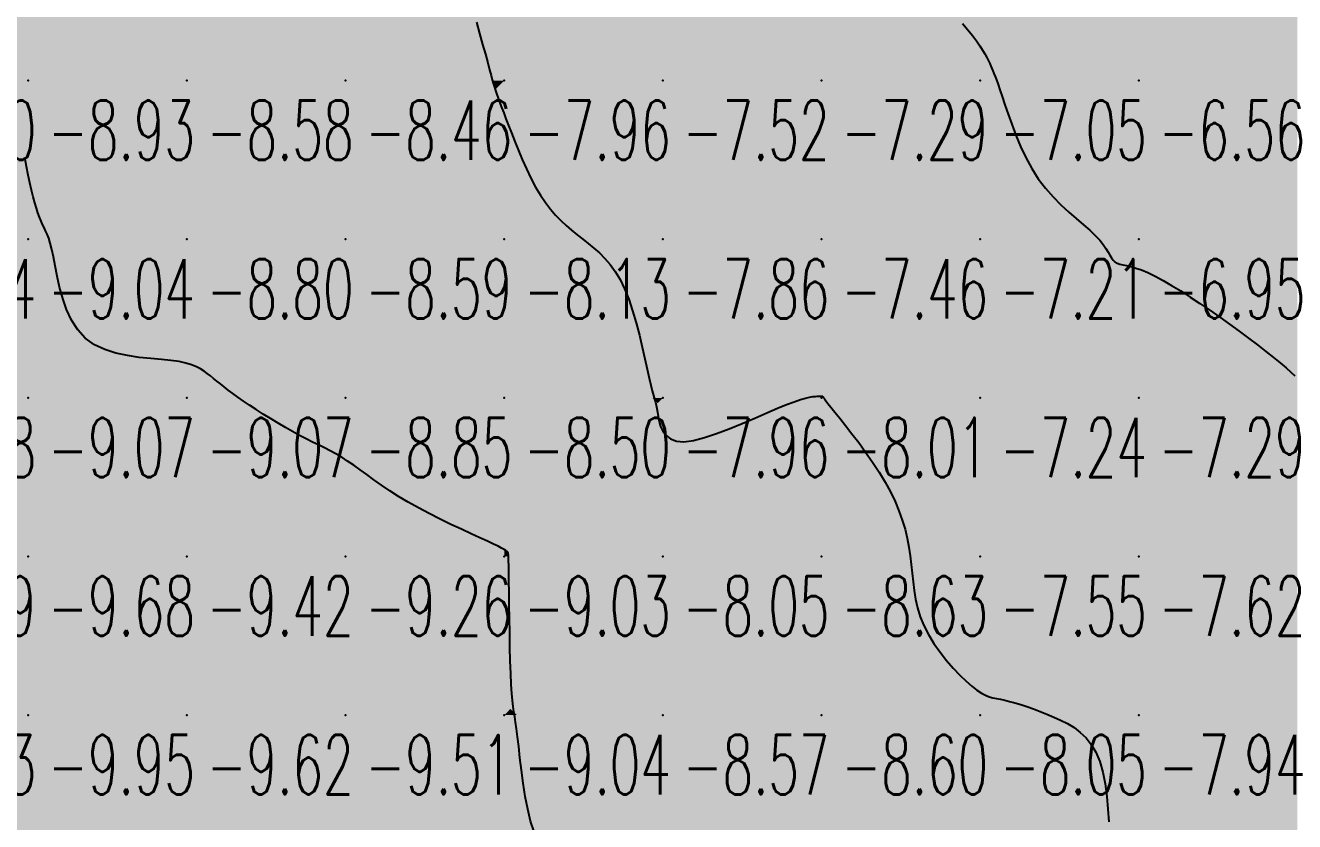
# Model space of a CAD drawing. Header units: millimetres. Extents: x 88261 to 90953, y 390274 to 392322.
# Drawn here: x 90120.1 to 90200.1, y 390560.5 to 390610.7 of the extents above; entities that cross this region are included whole.
import ezdxf
from ezdxf.enums import TextEntityAlignment as Align

# ---------------------------------------------------------------- set-up
doc = ezdxf.new("R2010")
doc.units = ezdxf.units.MM
doc.header["$LTSCALE"] = 25
for name, color, linetype in [('CN_03_00', 7, 'Continuous'), ('COTEAlt', 7, 'Continuous'), ('TN_COLORIAGE', 7, 'Continuous')]:
    doc.layers.add(name, color=color, linetype=linetype)
doc.styles.add('Simplex 1.0', font='Simplex.shx', dxfattribs={"width": 0.99, "height": 2.5})
doc.styles.get("Standard").update_dxf_attribs({"font": 'times.ttf'})

# ---------------------------------------------------------------- blocks, each defined once
blk = doc.blocks.new('COTE')
at = {"color": 0}
blk.add_point((0, 0), dxfattribs=at)
at = {"layer": 'COTEAlt'}
blk.add_attdef('ALT', text='', height=3.75, dxfattribs=at).set_placement((1.25, -1.25), align=Align.TOP_LEFT)

msp = doc.modelspace()

# ---------------------------------------------------------------- linework, layer by layer
at = {"layer": 'CN_03_00', "flags": 128}
for points, elevation in [([(90148.496, 390610.923), (90148.701, 390610.201), (90148.891, 390609.518), (90149.062, 390608.895), (90149.209, 390608.355), (90149.329, 390607.913), (90149.424, 390607.561), (90149.5, 390607.284), (90149.561, 390607.066), (90149.61, 390606.893), (90149.653, 390606.75), (90149.694, 390606.622), (90149.737, 390606.493), (90149.786, 390606.351), (90149.845, 390606.188), (90149.915, 390605.997), (90149.999, 390605.772), (90150.099, 390605.508), (90150.217, 390605.198), (90150.356, 390604.836), (90150.517, 390604.416), (90150.703, 390603.935), (90150.912, 390603.405), (90151.142, 390602.84), (90151.391, 390602.255), (90151.656, 390601.665), (90151.936, 390601.085), (90152.229, 390600.529), (90152.532, 390600.013), (90152.843, 390599.548), (90153.162, 390599.13), (90153.487, 390598.753), (90153.819, 390598.41), (90154.157, 390598.094), (90154.499, 390597.798), (90154.845, 390597.516), (90155.195, 390597.241), (90155.548, 390596.966), (90155.9, 390596.68), (90156.248, 390596.372), (90156.591, 390596.031), (90156.924, 390595.646), (90157.244, 390595.206), (90157.549, 390594.7), (90157.835, 390594.118), (90158.1, 390593.453), (90158.344, 390592.726), (90158.567, 390591.962), (90158.77, 390591.187), (90158.952, 390590.426), (90159.115, 390589.705), (90159.259, 390589.05), (90159.383, 390588.487), (90159.49, 390588.032), (90159.581, 390587.673), (90159.657, 390587.389), (90159.723, 390587.158), (90159.779, 390586.958), (90159.828, 390586.77), (90159.872, 390586.571), (90159.915, 390586.34), (90159.959, 390586.063), (90160.019, 390585.755), (90160.11, 390585.438), (90160.248, 390585.133), (90160.449, 390584.863), (90160.727, 390584.649), (90161.099, 390584.513), (90161.58, 390584.476), (90162.179, 390584.554), (90162.874, 390584.731), (90163.637, 390584.984), (90164.438, 390585.289), (90165.251, 390585.625), (90166.045, 390585.968), (90166.792, 390586.295), (90167.464, 390586.584), (90168.039, 390586.817), (90168.52, 390586.995), (90168.916, 390587.127), (90169.239, 390587.219), (90169.497, 390587.279), (90169.701, 390587.315), (90169.86, 390587.333), (90169.984, 390587.341), (90170.083, 390587.345), (90170.159, 390587.347), (90170.217, 390587.347), (90170.259, 390587.345), (90170.287, 390587.341), (90170.306, 390587.335), (90170.317, 390587.329), (90170.324, 390587.321), (90170.331, 390587.311), (90170.345, 390587.289), (90170.375, 390587.246), (90170.431, 390587.171), (90170.521, 390587.054), (90170.653, 390586.884), (90170.838, 390586.651), (90171.083, 390586.344), (90171.393, 390585.957), (90171.758, 390585.499), (90172.162, 390584.981), (90172.592, 390584.416), (90173.031, 390583.816), (90173.466, 390583.194), (90173.881, 390582.562), (90174.262, 390581.932), (90174.597, 390581.314), (90174.886, 390580.709), (90175.132, 390580.116), (90175.339, 390579.533), (90175.511, 390578.959), (90175.65, 390578.394), (90175.76, 390577.835), (90175.845, 390577.281), (90175.909, 390576.731), (90175.962, 390576.183), (90176.016, 390575.637), (90176.082, 390575.091), (90176.171, 390574.543), (90176.296, 390573.993), (90176.466, 390573.439), (90176.694, 390572.88), (90176.986, 390572.317), (90177.333, 390571.757), (90177.719, 390571.212), (90178.13, 390570.691), (90178.551, 390570.204), (90178.967, 390569.763), (90179.364, 390569.377), (90179.727, 390569.056), (90180.045, 390568.808), (90180.324, 390568.623), (90180.576, 390568.49), (90180.812, 390568.397), (90181.04, 390568.331), (90181.273, 390568.281), (90181.521, 390568.235), (90181.795, 390568.18), (90182.102, 390568.107), (90182.441, 390568.015), (90182.808, 390567.904), (90183.197, 390567.777), (90183.604, 390567.633), (90184.025, 390567.475), (90184.454, 390567.303), (90184.889, 390567.119), (90185.322, 390566.922), (90185.749, 390566.702), (90186.163, 390566.45), (90186.556, 390566.154), (90186.921, 390565.804), (90187.253, 390565.388), (90187.544, 390564.897), (90187.787, 390564.319), (90187.978, 390563.649), (90188.122, 390562.908), (90188.228, 390562.119), (90188.302, 390561.31), (90188.353, 390560.504)], -8), ([(90179.138, 390610.839), (90179.468, 390610.443), (90179.763, 390610.076), (90180.015, 390609.741), (90180.226, 390609.437), (90180.402, 390609.162), (90180.547, 390608.913), (90180.666, 390608.689), (90180.765, 390608.487), (90180.848, 390608.306), (90180.92, 390608.142), (90180.987, 390607.993), (90181.051, 390607.845), (90181.119, 390607.686), (90181.192, 390607.501), (90181.277, 390607.277), (90181.377, 390607), (90181.496, 390606.656), (90181.638, 390606.231), (90181.807, 390605.717), (90182.005, 390605.127), (90182.235, 390604.48), (90182.497, 390603.795), (90182.794, 390603.091), (90183.127, 390602.386), (90183.499, 390601.699), (90183.911, 390601.049), (90184.363, 390600.451), (90184.842, 390599.905), (90185.335, 390599.407), (90185.827, 390598.951), (90186.305, 390598.536), (90186.753, 390598.155), (90187.158, 390597.805), (90187.506, 390597.482), (90187.786, 390597.183), (90188.007, 390596.907), (90188.179, 390596.657), (90188.317, 390596.432), (90188.43, 390596.235), (90188.531, 390596.065), (90188.633, 390595.925), (90188.747, 390595.815), (90188.883, 390595.735), (90189.047, 390595.675), (90189.242, 390595.624), (90189.472, 390595.572), (90189.741, 390595.508), (90190.052, 390595.42), (90190.408, 390595.299), (90190.814, 390595.132), (90191.272, 390594.912), (90191.775, 390594.642), (90192.316, 390594.328), (90192.889, 390593.977), (90193.486, 390593.595), (90194.1, 390593.189), (90194.724, 390592.763), (90195.35, 390592.325), (90195.971, 390591.881), (90196.58, 390591.437), (90197.168, 390590.999), (90197.728, 390590.574), (90198.252, 390590.169), (90198.731, 390589.788), (90199.159, 390589.439), (90199.527, 390589.129), (90199.829, 390588.86), (90200.072, 390588.631)], -7), ([(90152.141, 390559.879), (90151.916, 390560.555), (90151.728, 390561.311), (90151.571, 390562.118), (90151.441, 390562.947), (90151.332, 390563.767), (90151.241, 390564.549), (90151.163, 390565.264), (90151.094, 390565.88), (90151.028, 390566.38), (90150.967, 390566.786), (90150.909, 390567.133), (90150.856, 390567.454), (90150.807, 390567.784), (90150.762, 390568.156), (90150.723, 390568.604), (90150.688, 390569.163), (90150.658, 390569.854), (90150.632, 390570.653), (90150.611, 390571.524), (90150.593, 390572.43), (90150.578, 390573.335), (90150.566, 390574.202), (90150.556, 390574.996), (90150.548, 390575.681), (90150.54, 390576.228), (90150.534, 390576.647), (90150.527, 390576.957), (90150.52, 390577.176), (90150.511, 390577.321), (90150.501, 390577.412), (90150.488, 390577.466), (90150.472, 390577.502), (90150.45, 390577.535), (90150.412, 390577.574), (90150.348, 390577.623), (90150.243, 390577.688), (90150.088, 390577.772), (90149.869, 390577.883), (90149.575, 390578.024), (90149.195, 390578.202), (90148.72, 390578.418), (90148.166, 390578.671), (90147.549, 390578.954), (90146.89, 390579.264), (90146.206, 390579.594), (90145.516, 390579.939), (90144.838, 390580.296), (90144.191, 390580.658), (90143.59, 390581.02), (90143.034, 390581.379), (90142.518, 390581.732), (90142.038, 390582.073), (90141.589, 390582.4), (90141.165, 390582.709), (90140.764, 390582.996), (90140.379, 390583.257), (90140.007, 390583.49), (90139.642, 390583.701), (90139.28, 390583.897), (90138.916, 390584.083), (90138.546, 390584.267), (90138.165, 390584.455), (90137.769, 390584.655), (90137.352, 390584.873), (90136.912, 390585.114), (90136.456, 390585.374), (90135.991, 390585.649), (90135.525, 390585.932), (90135.066, 390586.218), (90134.623, 390586.502), (90134.202, 390586.778), (90133.814, 390587.04), (90133.462, 390587.286), (90133.145, 390587.514), (90132.859, 390587.727), (90132.599, 390587.927), (90132.36, 390588.114), (90132.139, 390588.292), (90131.931, 390588.461), (90131.732, 390588.623), (90131.535, 390588.78), (90131.33, 390588.93), (90131.105, 390589.071), (90130.847, 390589.203), (90130.544, 390589.323), (90130.183, 390589.429), (90129.752, 390589.521), (90129.239, 390589.597), (90128.638, 390589.657), (90127.966, 390589.716), (90127.249, 390589.792), (90126.511, 390589.9), (90125.777, 390590.058), (90125.072, 390590.283), (90124.419, 390590.591), (90123.844, 390591.001), (90123.365, 390591.521), (90122.976, 390592.131), (90122.665, 390592.803), (90122.419, 390593.51), (90122.226, 390594.223), (90122.073, 390594.916), (90121.949, 390595.56), (90121.84, 390596.128), (90121.737, 390596.598), (90121.636, 390596.982), (90121.538, 390597.294), (90121.441, 390597.553), (90121.345, 390597.774), (90121.25, 390597.975), (90121.154, 390598.173), (90121.058, 390598.384), (90120.96, 390598.622), (90120.861, 390598.891), (90120.761, 390599.195), (90120.659, 390599.534), (90120.557, 390599.91), (90120.454, 390600.325), (90120.351, 390600.782), (90120.247, 390601.281), (90120.144, 390601.822), (90120.041, 390602.393)], -9)]:
    msp.add_lwpolyline(points, dxfattribs=dict(at, elevation=elevation))
at = {"layer": 'TN_COLORIAGE', "color": 171}
for points in [[(90119.067, 390607.239, -8.862), (90118.095, 390615.086, -8.862), (90120.249, 390607.239, -8.862), (90120.249, 390617.239, -8.862)], [(90120.249, 390617.239, -8.479), (90120.249, 390607.239, -8.479), (90130.249, 390617.239, -8.479)], [(90120.249, 390607.239, -8.479), (90130.249, 390607.239, -8.479), (90130.249, 390617.239, -8.479)], [(90130.249, 390617.239, -8.247), (90130.249, 390607.239, -8.247), (90140.249, 390617.239, -8.247)], [(90130.249, 390607.239, -8.247), (90140.249, 390607.239, -8.247), (90140.249, 390617.239, -8.247)], [(90140.249, 390607.239, -8), (90147.528, 390614.518, -8), (90140.249, 390617.239, -8), (90146.152, 390617.239, -8)], [(90147.528, 390614.518, -8.459), (90149.515, 390607.239, -8.459), (90140.249, 390607.239, -8.459)], [(90119.067, 390607.239, -8.932), (90119.414, 390606.405, -8.932), (90120.249, 390607.239, -8.932)], [(90120.249, 390600.804, -8.932), (90119.414, 390606.405, -8.932), (90120.249, 390607.239, -8.932)], [(90120.249, 390600.804, -8.584), (90121.074, 390598.065, -8.584), (90120.249, 390607.239, -8.584), (90130.249, 390607.239, -8.584)], [(90121.803, 390597.239, -8.584), (90121.074, 390598.065, -8.584), (90130.249, 390597.239, -8.584), (90130.249, 390607.239, -8.584)], [(90130.249, 390607.239, -8.459), (90130.249, 390597.239, -8.459), (90140.249, 390607.239, -8.459)], [(90130.249, 390597.239, -8.459), (90140.249, 390597.239, -8.459), (90140.249, 390607.239, -8.459)], [(90140.249, 390597.239, -8), (90149.664, 390606.655, -8), (90140.249, 390607.239, -8), (90149.515, 390607.239, -8)], [(90140.249, 390597.239, -8), (90149.664, 390606.655, -8), (90150.249, 390597.239, -8), (90150.249, 390605.102, -8)], [(90152.444, 390599.434, -8.134), (90150.249, 390605.102, -8.134), (90150.249, 390597.239, -8.134)], [(90152.444, 390599.434, -8.134), (90155.165, 390597.239, -8.134), (90150.249, 390597.239, -8.134)], [(90121.803, 390597.239, -8.797), (90122.753, 390589.744, -8.797), (90130.249, 390597.239, -8.797)], [(90122.753, 390589.744, -8.797), (90130.249, 390589.79, -8.797), (90130.249, 390597.239, -8.797)], [(90130.249, 390589.79, -8.586), (90131.687, 390588.677, -8.586), (90130.249, 390597.239, -8.586), (90140.249, 390597.239, -8.586)], [(90133.394, 390587.239, -8.586), (90131.687, 390588.677, -8.586), (90140.249, 390587.239, -8.586), (90140.249, 390597.239, -8.586)], [(90140.249, 390597.239, -8.134), (90140.249, 390587.239, -8.134), (90150.249, 390597.239, -8.134)], [(90140.249, 390587.239, -8.134), (90150.249, 390587.239, -8.134), (90150.249, 390597.239, -8.134)], [(90150.249, 390587.239, -8), (90158.066, 390595.057, -8), (90150.249, 390597.239, -8), (90155.165, 390597.239, -8)], [(90158.066, 390595.057, -8.495), (90159.58, 390587.239, -8.495), (90150.249, 390587.239, -8.495)], [(90133.394, 390587.239, -8.848), (90137.617, 390584.607, -8.848), (90140.249, 390587.239, -8.848)], [(90140.249, 390583.57, -8.848), (90137.617, 390584.607, -8.848), (90140.249, 390587.239, -8.848)], [(90140.249, 390583.57, -8.495), (90143.662, 390580.653, -8.495), (90140.249, 390587.239, -8.495), (90150.249, 390587.239, -8.495)], [(90150.249, 390577.764, -8.495), (90143.662, 390580.653, -8.495), (90150.249, 390587.239, -8.495)], [(90150.249, 390577.764, -8), (90150.511, 390577.502, -8), (90150.249, 390587.239, -8), (90159.915, 390586.905, -8)], [(90159.915, 390586.905, -8.495), (90159.58, 390587.239, -8.495), (90150.249, 390587.239, -8.495)], [(90160.249, 390577.239, -8.007), (90170.249, 390577.239, -8.007), (90170.249, 390587.239, -8.007)], [(90160.249, 390577.239, -8), (90160.249, 390583.178, -8), (90170.249, 390587.239, -8), (90168.572, 390587.239, -8)], [(90170.249, 390587.369, -8.007), (90168.572, 390587.239, -8.007), (90170.249, 390587.239, -8.007)], [(90170.338, 390587.329, -8.007), (90170.249, 390587.369, -8.007), (90170.249, 390587.239, -8.007)], [(90170.338, 390587.329, -8.007), (90170.342, 390587.239, -8.007), (90170.249, 390587.239, -8.007)], [(90170.249, 390577.239, -8), (90174.787, 390581.778, -8), (90170.249, 390587.239, -8), (90170.342, 390587.239, -8)], [(90150.535, 390577.239, -8), (90150.511, 390577.502, -8), (90160.249, 390577.239, -8), (90159.915, 390586.905, -8)], [(90159.915, 390586.905, -8.052), (90160.249, 390583.178, -8.052), (90160.249, 390577.239, -8.052)], [(90174.787, 390581.778, -8.63), (90176.082, 390577.239, -8.63), (90170.249, 390577.239, -8.63)], [(90150.535, 390577.239, -8.052), (90150.634, 390567.625, -8.052), (90160.249, 390577.239, -8.052)], [(90151.055, 390567.239, -8.052), (90150.634, 390567.625, -8.052), (90160.249, 390567.239, -8.052), (90160.249, 390577.239, -8.052)], [(90160.249, 390567.239, -8.63), (90170.249, 390567.239, -8.63), (90170.249, 390577.239, -8.63)], [(90160.249, 390577.239, -8.63), (90160.249, 390567.239, -8.63), (90170.249, 390577.239, -8.63)], [(90170.249, 390577.239, -8), (90176.082, 390577.239, -8), (90170.249, 390567.239, -8), (90175.958, 390572.948, -8)], [(90170.249, 390567.239, -8), (90175.958, 390572.948, -8), (90180.249, 390567.239, -8), (90180.249, 390568.248, -8)], [(90181.408, 390568.399, -8.05), (90184.889, 390567.239, -8.05), (90180.249, 390567.239, -8.05)], [(90180.249, 390568.248, -8.05), (90181.408, 390568.399, -8.05), (90180.249, 390567.239, -8.05)], [(90151.055, 390567.239, -8.566), (90151.709, 390558.699, -8.566), (90160.249, 390567.239, -8.566)], [(90154.955, 390557.239, -8.566), (90151.709, 390558.699, -8.566), (90160.249, 390557.239, -8.566), (90160.249, 390567.239, -8.566)], [(90160.249, 390557.239, -8.598), (90170.249, 390557.239, -8.598), (90170.249, 390567.239, -8.598)], [(90160.249, 390567.239, -8.598), (90160.249, 390557.239, -8.598), (90170.249, 390567.239, -8.598)], [(90170.249, 390557.239, -8.05), (90180.249, 390557.239, -8.05), (90180.249, 390567.239, -8.05)], [(90170.249, 390567.239, -8.05), (90170.249, 390557.239, -8.05), (90180.249, 390567.239, -8.05)], [(90180.249, 390557.239, -8), (90188.368, 390565.359, -8), (90180.249, 390567.239, -8), (90184.889, 390567.239, -8)], [(90188.36, 390557.239, -8.252), (90188.368, 390565.359, -8.252), (90180.249, 390557.239, -8.252)]]:
    msp.add_solid(points, dxfattribs=at)
at = {"layer": 'TN_COLORIAGE', "color": 161}
for points in [[(90149.515, 390607.239, -7.828), (90147.528, 390614.518, -7.828), (90150.249, 390607.239, -7.828), (90150.249, 390617.239, -7.828)], [(90150.249, 390607.239, -7.466), (90160.249, 390607.239, -7.466), (90160.249, 390617.239, -7.466)], [(90150.249, 390617.239, -7.466), (90150.249, 390607.239, -7.466), (90160.249, 390617.239, -7.466)], [(90160.249, 390607.239, -7.154), (90170.249, 390607.239, -7.154), (90170.249, 390617.239, -7.154)], [(90160.249, 390617.239, -7.154), (90160.249, 390607.239, -7.154), (90170.249, 390617.239, -7.154)], [(90170.249, 390607.239, -7), (90176.602, 390613.593, -7), (90170.249, 390617.239, -7), (90175.084, 390617.239, -7)], [(90170.249, 390607.239, -7), (90176.602, 390613.593, -7), (90180.249, 390607.239, -7), (90180.249, 390609.723, -7)], [(90180.982, 390607.973, -7.054), (90180.249, 390609.723, -7.054), (90180.249, 390607.239, -7.054)], [(90149.515, 390607.239, -7.964), (90149.664, 390606.655, -7.964), (90150.249, 390607.239, -7.964)], [(90150.249, 390605.102, -7.964), (90149.664, 390606.655, -7.964), (90150.249, 390607.239, -7.964)], [(90150.249, 390605.102, -7.524), (90152.444, 390599.434, -7.524), (90150.249, 390607.239, -7.524), (90160.249, 390607.239, -7.524)], [(90155.165, 390597.239, -7.524), (90152.444, 390599.434, -7.524), (90160.249, 390597.239, -7.524), (90160.249, 390607.239, -7.524)], [(90160.249, 390597.239, -7.287), (90170.249, 390597.239, -7.287), (90170.249, 390607.239, -7.287)], [(90160.249, 390607.239, -7.287), (90160.249, 390597.239, -7.287), (90170.249, 390607.239, -7.287)], [(90170.249, 390597.239, -7.054), (90180.249, 390597.239, -7.054), (90180.249, 390607.239, -7.054)], [(90170.249, 390607.239, -7.054), (90170.249, 390597.239, -7.054), (90180.249, 390607.239, -7.054)], [(90180.982, 390607.973, -7.054), (90181.345, 390607.239, -7.054), (90180.249, 390607.239, -7.054)], [(90180.249, 390597.239, -7), (90183.463, 390600.454, -7), (90180.249, 390607.239, -7), (90181.345, 390607.239, -7)], [(90183.463, 390600.454, -7.21), (90188.27, 390597.239, -7.21), (90180.249, 390597.239, -7.21)], [(90155.165, 390597.239, -7.862), (90158.066, 390595.057, -7.862), (90160.249, 390597.239, -7.862)], [(90159.58, 390587.239, -7.862), (90158.066, 390595.057, -7.862), (90160.249, 390587.239, -7.862), (90160.249, 390597.239, -7.862)], [(90168.572, 390587.239, -7.457), (90170.249, 390587.369, -7.457), (90160.249, 390587.239, -7.457), (90170.249, 390597.239, -7.457)], [(90160.249, 390597.239, -7.457), (90160.249, 390587.239, -7.457), (90170.249, 390597.239, -7.457)], [(90170.249, 390587.369, -7.21), (90170.338, 390587.329, -7.21), (90170.249, 390597.239, -7.21), (90180.249, 390597.239, -7.21)], [(90170.342, 390587.239, -7.21), (90170.338, 390587.329, -7.21), (90180.249, 390587.239, -7.21), (90180.249, 390597.239, -7.21)], [(90180.249, 390587.239, -7), (90188.49, 390595.481, -7), (90180.249, 390597.239, -7), (90188.27, 390597.239, -7)], [(90190.249, 390587.239, -7), (90190.249, 390595.73, -7), (90180.249, 390587.239, -7), (90188.49, 390595.481, -7)], [(90195.401, 390592.391, -7.291), (90190.249, 390595.73, -7.291), (90190.249, 390587.239, -7.291)], [(90190.249, 390587.239, -7), (90195.401, 390592.391, -7), (90200.249, 390587.239, -7), (90200.249, 390588.656, -7)], [(90159.58, 390587.239, -7.964), (90159.915, 390586.905, -7.964), (90160.249, 390587.239, -7.964)], [(90160.249, 390583.178, -7.964), (90159.915, 390586.905, -7.964), (90160.249, 390587.239, -7.964)], [(90168.572, 390587.239, -7.964), (90160.249, 390583.178, -7.964), (90160.249, 390587.239, -7.964)], [(90170.342, 390587.239, -7.242), (90174.787, 390581.778, -7.242), (90180.249, 390587.239, -7.242)], [(90176.082, 390577.239, -7.242), (90174.787, 390581.778, -7.242), (90180.249, 390577.239, -7.242), (90180.249, 390587.239, -7.242)], [(90180.249, 390577.239, -7.291), (90190.249, 390577.239, -7.291), (90190.249, 390587.239, -7.291)], [(90180.249, 390587.239, -7.291), (90180.249, 390577.239, -7.291), (90190.249, 390587.239, -7.291)], [(90190.249, 390577.239, -7.045), (90200.249, 390577.239, -7.045), (90200.249, 390587.239, -7.045)], [(90190.249, 390587.239, -7.045), (90190.249, 390577.239, -7.045), (90200.249, 390587.239, -7.045)], [(90180.249, 390568.248, -7.55), (90175.958, 390572.948, -7.55), (90180.249, 390577.239, -7.55)], [(90175.958, 390572.948, -7.55), (90176.082, 390577.239, -7.55), (90180.249, 390577.239, -7.55)], [(90181.408, 390568.399, -7.55), (90180.249, 390568.248, -7.55), (90190.249, 390577.239, -7.55), (90180.249, 390577.239, -7.55)], [(90184.889, 390567.239, -7.615), (90181.408, 390568.399, -7.615), (90190.249, 390567.239, -7.615), (90190.249, 390577.239, -7.615)], [(90190.249, 390567.239, -7.278), (90200.249, 390567.239, -7.278), (90200.249, 390577.239, -7.278)], [(90190.249, 390577.239, -7.278), (90190.249, 390567.239, -7.278), (90200.249, 390577.239, -7.278)], [(90184.889, 390567.239, -7.942), (90188.368, 390565.359, -7.942), (90190.249, 390567.239, -7.942)], [(90188.368, 390565.359, -7.941), (90188.36, 390557.239, -7.941), (90190.249, 390567.239, -7.941), (90190.249, 390557.239, -7.941)], [(90190.249, 390557.239, -7.462), (90200.249, 390557.239, -7.462), (90200.249, 390567.239, -7.462)], [(90190.249, 390567.239, -7.462), (90190.249, 390557.239, -7.462), (90200.249, 390567.239, -7.462)]]:
    msp.add_solid(points, dxfattribs=at)
at = {"layer": 'TN_COLORIAGE', "color": 151}
for points in [[(90180.249, 390609.723, -6.835), (90176.602, 390613.593, -6.835), (90180.249, 390617.239, -6.835)], [(90180.249, 390609.723, -6.311), (90180.982, 390607.973, -6.311), (90180.249, 390617.239, -6.311), (90190.249, 390617.239, -6.311)], [(90181.345, 390607.239, -6.311), (90180.982, 390607.973, -6.311), (90190.249, 390607.239, -6.311), (90190.249, 390617.239, -6.311)], [(90190.249, 390607.239, -6), (90199.241, 390616.232, -6), (90190.249, 390617.239, -6), (90198.577, 390617.239, -6)], [(90190.249, 390607.239, -6), (90199.241, 390616.232, -6), (90200.249, 390607.239, -6), (90200.249, 390615.475, -6)], [(90181.345, 390607.239, -6.557), (90183.463, 390600.454, -6.557), (90190.249, 390607.239, -6.557)], [(90188.27, 390597.239, -6.557), (90183.463, 390600.454, -6.557), (90190.249, 390597.239, -6.557), (90190.249, 390607.239, -6.557)], [(90190.249, 390597.239, -6.292), (90200.249, 390597.239, -6.292), (90200.249, 390607.239, -6.292)], [(90190.249, 390607.239, -6.292), (90190.249, 390597.239, -6.292), (90200.249, 390607.239, -6.292)], [(90188.27, 390597.239, -6.948), (90188.49, 390595.481, -6.948), (90190.249, 390597.239, -6.948)], [(90188.49, 390595.481, -6.948), (90190.249, 390595.73, -6.948), (90190.249, 390597.239, -6.948)], [(90190.249, 390595.73, -6.726), (90195.401, 390592.391, -6.726), (90190.249, 390597.239, -6.726), (90200.249, 390597.239, -6.726)], [(90200.249, 390588.656, -6.726), (90195.401, 390592.391, -6.726), (90200.249, 390597.239, -6.726)]]:
    msp.add_solid(points, dxfattribs=at)
at = {"layer": 'TN_COLORIAGE', "color": 181}
for points in [[(90110.249, 390597.239, -9), (90119.414, 390606.405, -9), (90120.249, 390597.239, -9), (90120.249, 390600.804, -9)], [(90121.074, 390598.065, -9.037), (90120.249, 390600.804, -9.037), (90120.249, 390597.239, -9.037)], [(90121.074, 390598.065, -9.037), (90121.803, 390597.239, -9.037), (90120.249, 390597.239, -9.037)], [(90110.249, 390597.239, -9.037), (90110.249, 390587.239, -9.037), (90120.249, 390597.239, -9.037)], [(90110.249, 390587.239, -9.037), (90120.249, 390587.239, -9.037), (90120.249, 390597.239, -9.037)], [(90120.249, 390587.239, -9), (90122.753, 390589.744, -9), (90120.249, 390597.239, -9), (90121.803, 390597.239, -9)], [(90130.249, 390587.239, -9), (90130.249, 390589.79, -9), (90120.249, 390587.239, -9), (90122.753, 390589.744, -9)], [(90131.687, 390588.677, -9.07), (90130.249, 390589.79, -9.07), (90130.249, 390587.239, -9.07)], [(90131.687, 390588.677, -9.07), (90133.394, 390587.239, -9.07), (90130.249, 390587.239, -9.07)], [(90110.249, 390587.239, -9.068), (90110.249, 390577.239, -9.068), (90120.249, 390587.239, -9.068)], [(90110.249, 390577.239, -9.068), (90120.249, 390577.239, -9.068), (90120.249, 390587.239, -9.068)], [(90120.249, 390587.239, -9.07), (90120.249, 390577.239, -9.07), (90130.249, 390587.239, -9.07)], [(90120.249, 390577.239, -9.07), (90130.249, 390577.239, -9.07), (90130.249, 390587.239, -9.07)], [(90130.249, 390577.239, -9), (90137.617, 390584.607, -9), (90130.249, 390587.239, -9), (90133.394, 390587.239, -9)], [(90130.249, 390577.239, -9), (90137.617, 390584.607, -9), (90140.249, 390577.239, -9), (90140.249, 390583.57, -9)], [(90143.662, 390580.653, -9.262), (90140.249, 390583.57, -9.262), (90140.249, 390577.239, -9.262)], [(90140.249, 390577.239, -9), (90143.662, 390580.653, -9), (90150.249, 390577.239, -9), (90150.249, 390577.764, -9)], [(90150.511, 390577.502, -9.028), (90150.249, 390577.764, -9.028), (90150.249, 390577.239, -9.028)], [(90110.249, 390577.239, -9.682), (90110.249, 390567.239, -9.682), (90120.249, 390577.239, -9.682)], [(90110.249, 390567.239, -9.682), (90120.249, 390567.239, -9.682), (90120.249, 390577.239, -9.682)], [(90120.249, 390577.239, -9.424), (90120.249, 390567.239, -9.424), (90130.249, 390577.239, -9.424)], [(90120.249, 390567.239, -9.424), (90130.249, 390567.239, -9.424), (90130.249, 390577.239, -9.424)], [(90130.249, 390577.239, -9.262), (90130.249, 390567.239, -9.262), (90140.249, 390577.239, -9.262)], [(90130.249, 390567.239, -9.262), (90140.249, 390567.239, -9.262), (90140.249, 390577.239, -9.262)], [(90140.249, 390577.239, -9.028), (90140.249, 390567.239, -9.028), (90150.249, 390577.239, -9.028)], [(90140.249, 390567.239, -9.028), (90150.249, 390567.239, -9.028), (90150.249, 390577.239, -9.028)], [(90150.511, 390577.502, -9.028), (90150.535, 390577.239, -9.028), (90150.249, 390577.239, -9.028)], [(90150.249, 390567.239, -9), (90150.634, 390567.625, -9), (90150.249, 390577.239, -9), (90150.535, 390577.239, -9)], [(90119.14, 390566.131, -9.835), (90110.249, 390564.223, -9.835), (90120.249, 390567.239, -9.835), (90110.249, 390567.239, -9.835)], [(90119.14, 390566.131, -9.928), (90118.658, 390557.239, -9.928), (90120.249, 390567.239, -9.928), (90120.249, 390557.239, -9.928)], [(90120.249, 390567.239, -9.619), (90120.249, 390557.239, -9.619), (90130.249, 390567.239, -9.619)], [(90120.249, 390557.239, -9.619), (90130.249, 390557.239, -9.619), (90130.249, 390567.239, -9.619)], [(90130.249, 390567.239, -9.512), (90130.249, 390557.239, -9.512), (90140.249, 390567.239, -9.512)], [(90130.249, 390557.239, -9.512), (90140.249, 390557.239, -9.512), (90140.249, 390567.239, -9.512)], [(90140.249, 390567.239, -9.038), (90140.249, 390557.239, -9.038), (90150.249, 390567.239, -9.038)], [(90140.249, 390557.239, -9.038), (90150.249, 390557.239, -9.038), (90150.249, 390567.239, -9.038)], [(90150.634, 390567.625, -9.038), (90151.055, 390567.239, -9.038), (90150.249, 390567.239, -9.038)], [(90150.249, 390557.239, -9), (90151.709, 390558.699, -9), (90150.249, 390567.239, -9), (90151.055, 390567.239, -9)]]:
    msp.add_solid(points, dxfattribs=at)

# ---------------------------------------------------------------- block references
at = {"layer": 'COTEAlt'}
ref = msp.add_blockref('COTE', (90110.249, 390607.239), dxfattribs=at)
ref.add_attrib('ALT', '-9.50', dxfattribs={"height": 3.75, "style": 'Simplex 1.0', "width": 0.6}).set_placement((90111.499, 390605.989), align=Align.TOP_LEFT)
ref = msp.add_blockref('COTE', (90120.249, 390607.239), dxfattribs=at)
ref.add_attrib('ALT', '-8.93', dxfattribs={"height": 3.75, "style": 'Simplex 1.0', "width": 0.6}).set_placement((90121.499, 390605.989), align=Align.TOP_LEFT)
ref = msp.add_blockref('COTE', (90130.249, 390607.239), dxfattribs=at)
ref.add_attrib('ALT', '-8.58', dxfattribs={"height": 3.75, "style": 'Simplex 1.0', "width": 0.6}).set_placement((90131.499, 390605.989), align=Align.TOP_LEFT)
ref = msp.add_blockref('COTE', (90140.249, 390607.239), dxfattribs=at)
ref.add_attrib('ALT', '-8.46', dxfattribs={"height": 3.75, "style": 'Simplex 1.0', "width": 0.6}).set_placement((90141.499, 390605.989), align=Align.TOP_LEFT)
ref = msp.add_blockref('COTE', (90150.249, 390607.239), dxfattribs=at)
ref.add_attrib('ALT', '-7.96', dxfattribs={"height": 3.75, "style": 'Simplex 1.0', "width": 0.6}).set_placement((90151.499, 390605.989), align=Align.TOP_LEFT)
ref = msp.add_blockref('COTE', (90160.249, 390607.239), dxfattribs=at)
ref.add_attrib('ALT', '-7.52', dxfattribs={"height": 3.75, "style": 'Simplex 1.0', "width": 0.6}).set_placement((90161.499, 390605.989), align=Align.TOP_LEFT)
ref = msp.add_blockref('COTE', (90170.249, 390607.239), dxfattribs=at)
ref.add_attrib('ALT', '-7.29', dxfattribs={"height": 3.75, "style": 'Simplex 1.0', "width": 0.6}).set_placement((90171.499, 390605.989), align=Align.TOP_LEFT)
ref = msp.add_blockref('COTE', (90180.249, 390607.239), dxfattribs=at)
ref.add_attrib('ALT', '-7.05', dxfattribs={"height": 3.75, "style": 'Simplex 1.0', "width": 0.6}).set_placement((90181.499, 390605.989), align=Align.TOP_LEFT)
ref = msp.add_blockref('COTE', (90190.249, 390607.239), dxfattribs=at)
ref.add_attrib('ALT', '-6.56', dxfattribs={"height": 3.75, "style": 'Simplex 1.0', "width": 0.6}).set_placement((90191.499, 390605.989), align=Align.TOP_LEFT)
ref = msp.add_blockref('COTE', (90110.249, 390597.239), dxfattribs=at)
ref.add_attrib('ALT', '-9.74', dxfattribs={"height": 3.75, "style": 'Simplex 1.0', "width": 0.6}).set_placement((90111.499, 390595.989), align=Align.TOP_LEFT)
ref = msp.add_blockref('COTE', (90120.249, 390597.239), dxfattribs=at)
ref.add_attrib('ALT', '-9.04', dxfattribs={"height": 3.75, "style": 'Simplex 1.0', "width": 0.6}).set_placement((90121.499, 390595.989), align=Align.TOP_LEFT)
ref = msp.add_blockref('COTE', (90130.249, 390597.239), dxfattribs=at)
ref.add_attrib('ALT', '-8.80', dxfattribs={"height": 3.75, "style": 'Simplex 1.0', "width": 0.6}).set_placement((90131.499, 390595.989), align=Align.TOP_LEFT)
ref = msp.add_blockref('COTE', (90140.249, 390597.239), dxfattribs=at)
ref.add_attrib('ALT', '-8.59', dxfattribs={"height": 3.75, "style": 'Simplex 1.0', "width": 0.6}).set_placement((90141.499, 390595.989), align=Align.TOP_LEFT)
ref = msp.add_blockref('COTE', (90150.249, 390597.239), dxfattribs=at)
ref.add_attrib('ALT', '-8.13', dxfattribs={"height": 3.75, "style": 'Simplex 1.0', "width": 0.6}).set_placement((90151.499, 390595.989), align=Align.TOP_LEFT)
ref = msp.add_blockref('COTE', (90160.249, 390597.239), dxfattribs=at)
ref.add_attrib('ALT', '-7.86', dxfattribs={"height": 3.75, "style": 'Simplex 1.0', "width": 0.6}).set_placement((90161.499, 390595.989), align=Align.TOP_LEFT)
ref = msp.add_blockref('COTE', (90170.249, 390597.239), dxfattribs=at)
ref.add_attrib('ALT', '-7.46', dxfattribs={"height": 3.75, "style": 'Simplex 1.0', "width": 0.6}).set_placement((90171.499, 390595.989), align=Align.TOP_LEFT)
ref = msp.add_blockref('COTE', (90180.249, 390597.239), dxfattribs=at)
ref.add_attrib('ALT', '-7.21', dxfattribs={"height": 3.75, "style": 'Simplex 1.0', "width": 0.6}).set_placement((90181.499, 390595.989), align=Align.TOP_LEFT)
ref = msp.add_blockref('COTE', (90190.249, 390597.239), dxfattribs=at)
ref.add_attrib('ALT', '-6.95', dxfattribs={"height": 3.75, "style": 'Simplex 1.0', "width": 0.6}).set_placement((90191.499, 390595.989), align=Align.TOP_LEFT)
ref = msp.add_blockref('COTE', (90110.249, 390587.239), dxfattribs=at)
ref.add_attrib('ALT', '-9.58', dxfattribs={"height": 3.75, "style": 'Simplex 1.0', "width": 0.6}).set_placement((90111.499, 390585.989), align=Align.TOP_LEFT)
ref = msp.add_blockref('COTE', (90120.249, 390587.239), dxfattribs=at)
ref.add_attrib('ALT', '-9.07', dxfattribs={"height": 3.75, "style": 'Simplex 1.0', "width": 0.6}).set_placement((90121.499, 390585.989), align=Align.TOP_LEFT)
ref = msp.add_blockref('COTE', (90130.249, 390587.239), dxfattribs=at)
ref.add_attrib('ALT', '-9.07', dxfattribs={"height": 3.75, "style": 'Simplex 1.0', "width": 0.6}).set_placement((90131.499, 390585.989), align=Align.TOP_LEFT)
ref = msp.add_blockref('COTE', (90140.249, 390587.239), dxfattribs=at)
ref.add_attrib('ALT', '-8.85', dxfattribs={"height": 3.75, "style": 'Simplex 1.0', "width": 0.6}).set_placement((90141.499, 390585.989), align=Align.TOP_LEFT)
ref = msp.add_blockref('COTE', (90150.249, 390587.239), dxfattribs=at)
ref.add_attrib('ALT', '-8.50', dxfattribs={"height": 3.75, "style": 'Simplex 1.0', "width": 0.6}).set_placement((90151.499, 390585.989), align=Align.TOP_LEFT)
ref = msp.add_blockref('COTE', (90160.249, 390587.239), dxfattribs=at)
ref.add_attrib('ALT', '-7.96', dxfattribs={"height": 3.75, "style": 'Simplex 1.0', "width": 0.6}).set_placement((90161.499, 390585.989), align=Align.TOP_LEFT)
ref = msp.add_blockref('COTE', (90170.249, 390587.239), dxfattribs=at)
ref.add_attrib('ALT', '-8.01', dxfattribs={"height": 3.75, "style": 'Simplex 1.0', "width": 0.6}).set_placement((90171.499, 390585.989), align=Align.TOP_LEFT)
ref = msp.add_blockref('COTE', (90180.249, 390587.239), dxfattribs=at)
ref.add_attrib('ALT', '-7.24', dxfattribs={"height": 3.75, "style": 'Simplex 1.0', "width": 0.6}).set_placement((90181.499, 390585.989), align=Align.TOP_LEFT)
ref = msp.add_blockref('COTE', (90190.249, 390587.239), dxfattribs=at)
ref.add_attrib('ALT', '-7.29', dxfattribs={"height": 3.75, "style": 'Simplex 1.0', "width": 0.6}).set_placement((90191.499, 390585.989), align=Align.TOP_LEFT)
ref = msp.add_blockref('COTE', (90110.249, 390577.239), dxfattribs=at)
ref.add_attrib('ALT', '-9.59', dxfattribs={"height": 3.75, "style": 'Simplex 1.0', "width": 0.6}).set_placement((90111.499, 390575.989), align=Align.TOP_LEFT)
ref = msp.add_blockref('COTE', (90120.249, 390577.239), dxfattribs=at)
ref.add_attrib('ALT', '-9.68', dxfattribs={"height": 3.75, "style": 'Simplex 1.0', "width": 0.6}).set_placement((90121.499, 390575.989), align=Align.TOP_LEFT)
ref = msp.add_blockref('COTE', (90130.249, 390577.239), dxfattribs=at)
ref.add_attrib('ALT', '-9.42', dxfattribs={"height": 3.75, "style": 'Simplex 1.0', "width": 0.6}).set_placement((90131.499, 390575.989), align=Align.TOP_LEFT)
ref = msp.add_blockref('COTE', (90140.249, 390577.239), dxfattribs=at)
ref.add_attrib('ALT', '-9.26', dxfattribs={"height": 3.75, "style": 'Simplex 1.0', "width": 0.6}).set_placement((90141.499, 390575.989), align=Align.TOP_LEFT)
ref = msp.add_blockref('COTE', (90150.249, 390577.239), dxfattribs=at)
ref.add_attrib('ALT', '-9.03', dxfattribs={"height": 3.75, "style": 'Simplex 1.0', "width": 0.6}).set_placement((90151.499, 390575.989), align=Align.TOP_LEFT)
ref = msp.add_blockref('COTE', (90160.249, 390577.239), dxfattribs=at)
ref.add_attrib('ALT', '-8.05', dxfattribs={"height": 3.75, "style": 'Simplex 1.0', "width": 0.6}).set_placement((90161.499, 390575.989), align=Align.TOP_LEFT)
ref = msp.add_blockref('COTE', (90170.249, 390577.239), dxfattribs=at)
ref.add_attrib('ALT', '-8.63', dxfattribs={"height": 3.75, "style": 'Simplex 1.0', "width": 0.6}).set_placement((90171.499, 390575.989), align=Align.TOP_LEFT)
ref = msp.add_blockref('COTE', (90180.249, 390577.239), dxfattribs=at)
ref.add_attrib('ALT', '-7.55', dxfattribs={"height": 3.75, "style": 'Simplex 1.0', "width": 0.6}).set_placement((90181.499, 390575.989), align=Align.TOP_LEFT)
ref = msp.add_blockref('COTE', (90190.249, 390577.239), dxfattribs=at)
ref.add_attrib('ALT', '-7.62', dxfattribs={"height": 3.75, "style": 'Simplex 1.0', "width": 0.6}).set_placement((90191.499, 390575.989), align=Align.TOP_LEFT)
ref = msp.add_blockref('COTE', (90110.249, 390567.239), dxfattribs=at)
ref.add_attrib('ALT', '-9.83', dxfattribs={"height": 3.75, "style": 'Simplex 1.0', "width": 0.6}).set_placement((90111.499, 390565.989), align=Align.TOP_LEFT)
ref = msp.add_blockref('COTE', (90120.249, 390567.239), dxfattribs=at)
ref.add_attrib('ALT', '-9.95', dxfattribs={"height": 3.75, "style": 'Simplex 1.0', "width": 0.6}).set_placement((90121.499, 390565.989), align=Align.TOP_LEFT)
ref = msp.add_blockref('COTE', (90130.249, 390567.239), dxfattribs=at)
ref.add_attrib('ALT', '-9.62', dxfattribs={"height": 3.75, "style": 'Simplex 1.0', "width": 0.6}).set_placement((90131.499, 390565.989), align=Align.TOP_LEFT)
ref = msp.add_blockref('COTE', (90140.249, 390567.239), dxfattribs=at)
ref.add_attrib('ALT', '-9.51', dxfattribs={"height": 3.75, "style": 'Simplex 1.0', "width": 0.6}).set_placement((90141.499, 390565.989), align=Align.TOP_LEFT)
ref = msp.add_blockref('COTE', (90150.249, 390567.239), dxfattribs=at)
ref.add_attrib('ALT', '-9.04', dxfattribs={"height": 3.75, "style": 'Simplex 1.0', "width": 0.6}).set_placement((90151.499, 390565.989), align=Align.TOP_LEFT)
ref = msp.add_blockref('COTE', (90160.249, 390567.239), dxfattribs=at)
ref.add_attrib('ALT', '-8.57', dxfattribs={"height": 3.75, "style": 'Simplex 1.0', "width": 0.6}).set_placement((90161.499, 390565.989), align=Align.TOP_LEFT)
ref = msp.add_blockref('COTE', (90170.249, 390567.239), dxfattribs=at)
ref.add_attrib('ALT', '-8.60', dxfattribs={"height": 3.75, "style": 'Simplex 1.0', "width": 0.6}).set_placement((90171.499, 390565.989), align=Align.TOP_LEFT)
ref = msp.add_blockref('COTE', (90180.249, 390567.239), dxfattribs=at)
ref.add_attrib('ALT', '-8.05', dxfattribs={"height": 3.75, "style": 'Simplex 1.0', "width": 0.6}).set_placement((90181.499, 390565.989), align=Align.TOP_LEFT)
ref = msp.add_blockref('COTE', (90190.249, 390567.239), dxfattribs=at)
ref.add_attrib('ALT', '-7.94', dxfattribs={"height": 3.75, "style": 'Simplex 1.0', "width": 0.6}).set_placement((90191.499, 390565.989), align=Align.TOP_LEFT)

doc.saveas('drawing.dxf')
